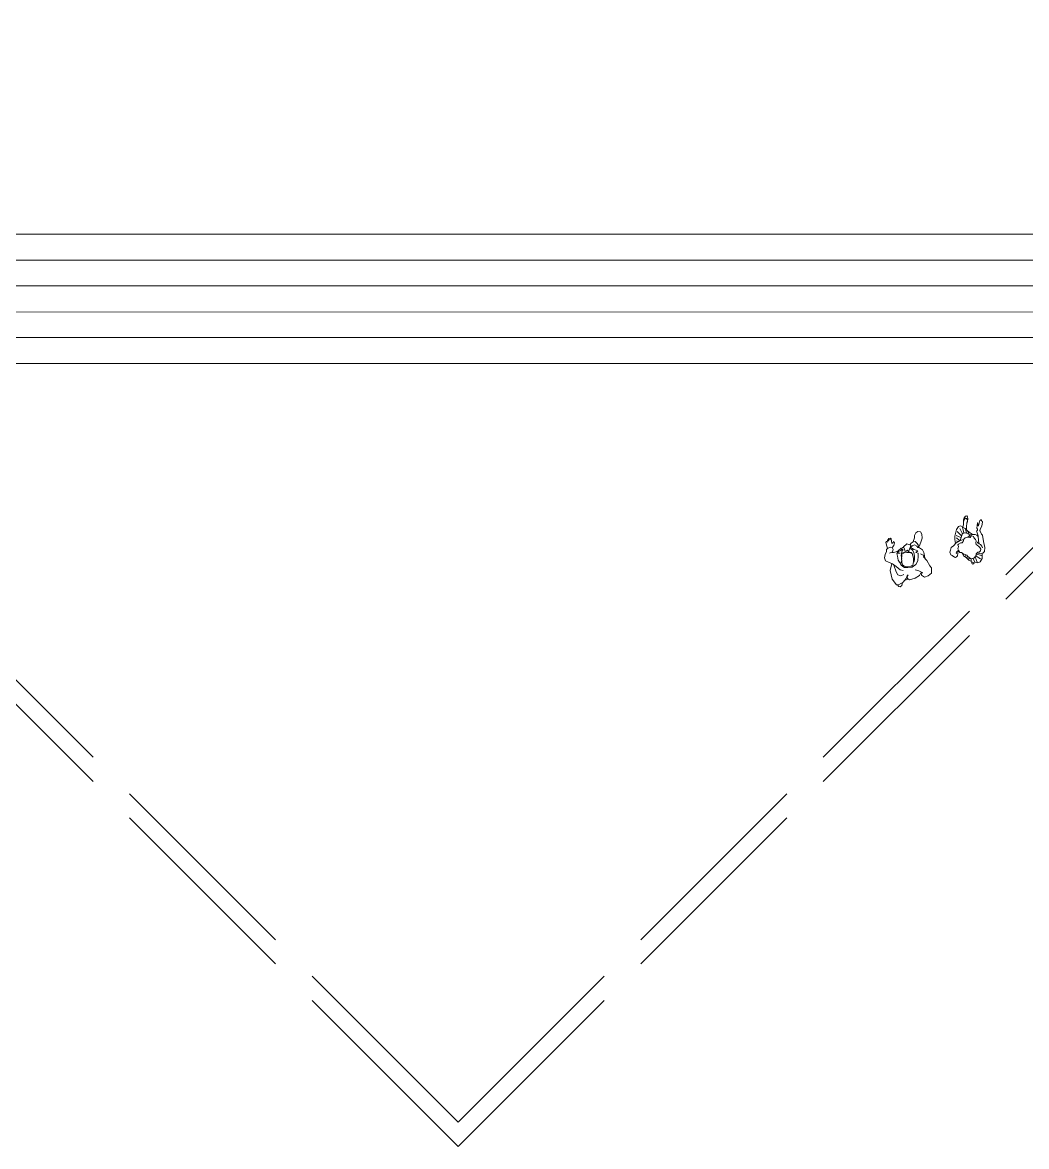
# Model space of a CAD drawing. Header units: millimetres. Extents: x 383 to 523, y 252 to 344.
# Drawn here: x 423.32 to 434.99, y 251.63 to 264.7 of the extents above; entities that cross this region are included whole.
import ezdxf

# ---------------------------------------------------------------- set-up
doc = ezdxf.new("R2010")
doc.units = ezdxf.units.MM
doc.header["$MEASUREMENT"] = 0
doc.linetypes.add('ACAD_ISO02W100', pattern=[15, 12, -3])
doc.layers.add('cubierta', color=1, linetype='ACAD_ISO02W100', lineweight=15)
doc.layers.add('muros', color=5, linetype='Continuous', lineweight=30)
doc.layers.add('muebles', color=193, linetype='Continuous')

# ---------------------------------------------------------------- blocks, each defined once
blk = doc.blocks.new('h2')
at = {"layer": 'muebles', "lineweight": 0}
for p, q in [((-0.239, 0.126), (-0.14, 0.141)), ((-0.14, 0.141), (-0.06, 0.118)), ((-0.063, 0.111), (-0.04, 0.154)), ((-0.04, 0.154), (-0.022, 0.187)), ((-0.022, 0.187), (0.014, 0.198)), ((0.014, 0.198), (0.051, 0.187)), ((0.051, 0.187), (0.084, 0.17)), ((0.072, 0.108), (0.064, 0.137)), ((0.084, 0.17), (0.107, 0.17)), ((0.107, 0.17), (0.121, 0.152)), ((0.158, 0.165), (0.121, 0.156)), ((0.121, 0.152), (0.13, 0.118)), ((0.194, 0.17), (0.158, 0.165)), ((0.187, 0.156), (0.199, 0.16)), ((0.215, 0.151), (0.187, 0.156)), ((0.2, 0.167), (0.194, 0.17)), ((0.199, 0.16), (0.2, 0.167)), ((0.205, 0.141), (0.217, 0.142)), ((0.23, 0.137), (0.205, 0.141)), ((0.218, 0.149), (0.215, 0.151)), ((0.217, 0.142), (0.218, 0.149)), ((0.228, 0.126), (0.233, 0.134)), ((0.233, 0.134), (0.23, 0.137)), ((-0.334, 0.036), (-0.331, 0.054)), ((-0.321, 0.016), (-0.334, 0.036)), ((-0.331, 0.054), (-0.311, 0.067)), ((-0.288, 0.008), (-0.321, 0.016)), ((-0.311, 0.08), (-0.239, 0.126)), ((-0.31, 0.055), (-0.311, 0.08)), ((-0.283, -0.002), (-0.31, 0.055)), ((-0.209, 0.022), (-0.194, 0.054)), ((-0.196, -0.015), (-0.209, 0.022)), ((-0.194, 0.054), (-0.157, 0.073)), ((-0.157, 0.073), (-0.078, 0.095)), ((-0.147, -0.01), (-0.139, 0.024)), ((-0.139, 0.024), (-0.096, 0.07)), ((-0.083, 0.008), (-0.102, -0.01)), ((-0.096, 0.07), (-0.063, 0.111)), ((-0.05, 0.027), (-0.083, 0.008)), ((-0.079, -0.004), (-0.044, 0)), ((-0.059, 0.005), (-0.056, 0.01)), ((-0.055, -0.002), (-0.059, 0.005)), ((-0.056, 0.01), (-0.025, 0)), ((-0.023, 0.039), (-0.05, 0.027)), ((-0.044, 0), (-0.009, 0.002)), ((0.021, 0.045), (-0.023, 0.039)), ((-0.014, -0.002), (0.026, 0.004)), ((-0.009, 0.002), (0.019, -0.004)), ((0.052, 0.05), (0.021, 0.045)), ((0.026, 0.004), (0.07, -0.009)), ((0.056, 0.014), (0.052, 0.05)), ((0.065, 0.045), (0.056, 0.014)), ((0.077, 0.029), (0.065, 0.045)), ((0.069, 0.106), (0.069, 0.09)), ((0.069, 0.09), (0.075, 0.059)), ((0.077, 0.1), (0.072, 0.108)), ((0.075, 0.059), (0.084, 0.036)), ((0.102, 0.091), (0.077, 0.1)), ((0.087, 0.003), (0.077, 0.029)), ((0.084, 0.036), (0.111, -0.001)), ((0.1, -0.015), (0.087, 0.003)), ((0.126, 0.101), (0.102, 0.091)), ((0.13, 0.118), (0.126, 0.101)), ((0.131, 0.098), (0.149, 0.082)), ((0.149, 0.082), (0.181, 0.072)), ((0.172, 0.101), (0.228, 0.106)), ((0.181, 0.091), (0.172, 0.101)), ((0.197, 0.08), (0.181, 0.091)), ((0.181, 0.072), (0.197, 0.08)), ((0.215, 0.123), (0.228, 0.126)), ((0.227, 0.121), (0.215, 0.123)), ((0.235, 0.113), (0.227, 0.121)), ((0.228, 0.106), (0.235, 0.113)), ((-0.241, -0.038), (-0.283, -0.002)), ((-0.25, -0.058), (-0.265, -0.019)), ((-0.259, -0.075), (-0.242, -0.056)), ((-0.244, -0.142), (-0.259, -0.075)), ((-0.242, -0.056), (-0.219, -0.053)), ((-0.211, -0.053), (-0.241, -0.038)), ((-0.219, -0.053), (-0.203, -0.065)), ((-0.203, -0.065), (-0.211, -0.053)), ((-0.102, -0.01), (-0.116, -0.029)), ((-0.116, -0.029), (-0.116, -0.066)), ((-0.116, -0.066), (-0.114, -0.116)), ((-0.114, -0.116), (-0.088, -0.16)), ((-0.109, -0.079), (-0.108, -0.048)), ((-0.105, -0.107), (-0.109, -0.079)), ((-0.108, -0.048), (-0.099, -0.026)), ((-0.092, -0.124), (-0.105, -0.107)), ((-0.099, -0.026), (-0.079, -0.004)), ((-0.078, -0.132), (-0.092, -0.124)), ((0.042, -0.127), (0.015, -0.133)), ((0.019, -0.004), (0.042, -0.007)), ((0.042, -0.007), (0.053, -0.012)), ((0.055, -0.115), (0.042, -0.127)), ((0.057, -0.032), (0.048, -0.017)), ((0.048, -0.115), (0.057, -0.1)), ((0.053, -0.012), (0.058, -0.021)), ((0.062, -0.1), (0.055, -0.115)), ((0.062, -0.051), (0.057, -0.032)), ((0.057, -0.1), (0.059, -0.086)), ((0.058, -0.021), (0.063, -0.037)), ((0.058, -0.065), (0.062, -0.051)), ((0.058, -0.076), (0.058, -0.065)), ((0.059, -0.086), (0.058, -0.076)), ((0.064, -0.09), (0.062, -0.1)), ((0.063, -0.037), (0.064, -0.053)), ((0.064, -0.053), (0.073, -0.059)), ((0.072, -0.081), (0.064, -0.085)), ((0.064, -0.085), (0.064, -0.09)), ((0.07, -0.009), (0.088, -0.017)), ((0.081, -0.075), (0.072, -0.081)), ((0.073, -0.059), (0.082, -0.064)), ((0.074, -0.048), (0.098, -0.042)), ((0.075, -0.091), (0.074, -0.091)), ((0.097, -0.099), (0.075, -0.091)), ((0.084, -0.069), (0.081, -0.075)), ((0.082, -0.064), (0.084, -0.069)), ((0.103, -0.109), (0.082, -0.132)), ((0.088, -0.017), (0.09, -0.024)), ((0.09, -0.024), (0.1, -0.015)), ((0.111, -0.001), (0.095, -0.006)), ((0.113, -0.109), (0.097, -0.099)), ((0.098, -0.042), (0.125, -0.032)), ((0.1, -0.132), (0.108, -0.114)), ((0.108, -0.114), (0.131, -0.132)), ((0.111, -0.009), (0.118, -0.024)), ((0.139, -0.117), (0.113, -0.109)), ((0.118, -0.024), (0.12, -0.029)), ((0.125, -0.032), (0.159, -0.071)), ((0.159, -0.071), (0.139, -0.117)), ((0.164, -0.122), (0.149, -0.109)), ((0.179, -0.147), (0.164, -0.122)), ((-0.216, -0.195), (-0.244, -0.142)), ((-0.239, -0.252), (-0.216, -0.219)), ((-0.227, -0.296), (-0.239, -0.252)), ((-0.186, -0.213), (-0.216, -0.195)), ((-0.216, -0.219), (-0.188, -0.218)), ((-0.191, -0.236), (-0.162, -0.191)), ((-0.188, -0.218), (-0.191, -0.236)), ((-0.162, -0.191), (-0.15, -0.15)), ((-0.088, -0.16), (-0.045, -0.186)), ((-0.055, -0.136), (-0.078, -0.132)), ((-0.055, -0.133), (-0.059, -0.137)), ((-0.059, -0.137), (-0.056, -0.141)), ((-0.056, -0.141), (-0.032, -0.138)), ((-0.031, -0.138), (-0.055, -0.136)), ((-0.03, -0.15), (-0.051, -0.142)), ((-0.004, -0.255), (-0.05, -0.293)), ((-0.045, -0.186), (0.006, -0.193)), ((-0.012, -0.138), (-0.031, -0.138)), ((0.011, -0.15), (-0.03, -0.15)), ((0.015, -0.133), (-0.012, -0.138)), ((0.013, -0.259), (-0.004, -0.255)), ((0.006, -0.193), (0.041, -0.198)), ((0.052, -0.145), (0.011, -0.15)), ((0.034, -0.224), (0.013, -0.259)), ((0.041, -0.198), (0.051, -0.168)), ((0.079, -0.249), (0.046, -0.264)), ((0.051, -0.168), (0.069, -0.195)), ((0.082, -0.132), (0.052, -0.145)), ((0.069, -0.195), (0.08, -0.176)), ((0.103, -0.214), (0.079, -0.249)), ((0.08, -0.176), (0.09, -0.149)), ((0.09, -0.149), (0.1, -0.132)), ((0.107, -0.195), (0.103, -0.214)), ((0.105, -0.208), (0.139, -0.204)), ((0.125, -0.185), (0.107, -0.195)), ((0.12, -0.211), (0.167, -0.236)), ((0.141, -0.16), (0.125, -0.185)), ((0.131, -0.132), (0.141, -0.16)), ((0.139, -0.204), (0.161, -0.188)), ((0.161, -0.188), (0.181, -0.168)), ((0.167, -0.236), (0.215, -0.254)), ((0.181, -0.168), (0.179, -0.147)), ((0.223, -0.163), (0.182, -0.147)), ((0.215, -0.254), (0.259, -0.252)), ((0.251, -0.167), (0.223, -0.163)), ((0.279, -0.183), (0.251, -0.167)), ((0.259, -0.252), (0.287, -0.239)), ((0.294, -0.209), (0.279, -0.183)), ((0.287, -0.239), (0.294, -0.209)), ((-0.198, -0.336), (-0.227, -0.296)), ((-0.139, -0.342), (-0.198, -0.336)), ((-0.112, -0.324), (-0.139, -0.342)), ((-0.05, -0.293), (-0.112, -0.324)), ((0.005, -0.268), (-0.02, -0.268)), ((0.046, -0.264), (0.005, -0.268))]:
    blk.add_line(p, q, dxfattribs=at)
blk = doc.blocks.new('m1')
at = {"lineweight": 0}
for p, q in [((-0.209, 0.131), (-0.216, 0.113)), ((-0.181, 0.146), (-0.209, 0.131)), ((-0.158, 0.143), (-0.181, 0.146)), ((-0.124, 0.14), (-0.158, 0.143)), ((-0.1, 0.116), (-0.124, 0.14)), ((-0.229, 0.084), (-0.232, 0.072)), ((-0.232, 0.072), (-0.223, 0.06)), ((-0.216, 0.113), (-0.229, 0.084)), ((-0.223, 0.06), (-0.208, 0.051)), ((-0.208, 0.051), (-0.179, 0.052)), ((-0.165, 0.008), (-0.199, -0.017)), ((-0.183, 0.071), (-0.189, 0.066)), ((-0.162, 0.065), (-0.183, 0.071)), ((-0.179, 0.052), (-0.153, 0.051)), ((-0.166, 0.011), (-0.173, -0.006)), ((-0.151, 0.046), (-0.166, 0.03)), ((-0.166, 0.03), (-0.166, 0.011)), ((-0.15, 0.057), (-0.162, 0.065)), ((-0.153, 0.051), (-0.15, 0.057)), ((-0.127, 0.06), (-0.151, 0.046)), ((-0.115, 0.057), (-0.127, 0.06)), ((-0.1, 0.057), (-0.115, 0.057)), ((-0.062, 0.088), (-0.1, 0.116)), ((-0.082, 0.066), (-0.1, 0.057)), ((-0.074, 0.061), (-0.082, 0.066)), ((-0.054, 0.036), (-0.074, 0.061)), ((-0.07, 0.096), (-0.025, 0.11)), ((-0.028, 0.045), (-0.062, 0.088)), ((-0.051, 0.019), (-0.054, 0.036)), ((-0.035, 0.011), (-0.051, 0.019)), ((-0.043, 0.069), (-0.037, 0.088)), ((-0.008, 0.007), (-0.035, 0.011)), ((-0.03, 0.053), (-0.006, 0.094)), ((0.019, 0.036), (-0.03, 0.047)), ((-0.01, 0.007), (-0.028, 0.045)), ((-0.025, 0.11), (0.013, 0.116)), ((0.008, -0.007), (-0.008, 0.007)), ((0.008, 0.043), (0.021, 0.1)), ((0.013, 0.116), (0.092, 0.108)), ((0.045, 0.035), (0.019, 0.036)), ((0.027, 0.04), (0.071, 0.094)), ((0.062, 0.025), (0.045, 0.035)), ((0.057, 0.035), (0.11, 0.069)), ((0.069, -0.002), (0.062, 0.025)), ((0.068, 0.018), (0.123, 0.042)), ((0.071, -0.014), (0.109, 0.002)), ((0.092, 0.108), (0.128, 0.089)), ((0.119, 0.007), (0.099, -0.016)), ((0.13, 0.039), (0.119, 0.007)), ((0.128, 0.089), (0.14, 0.065)), ((0.14, 0.065), (0.13, 0.039)), ((0.134, 0.037), (0.158, 0.035)), ((0.158, 0.035), (0.187, 0.039)), ((0.187, 0.039), (0.214, 0.041)), ((0.2, 0.037), (0.221, 0.033)), ((0.214, 0.041), (0.239, 0.037)), ((0.221, 0.033), (0.236, 0.02)), ((0.235, 0.01), (0.226, -0.001)), ((0.236, 0.02), (0.235, 0.01)), ((0.239, 0.037), (0.258, 0.024)), ((0.264, 0.01), (0.256, 0)), ((0.258, 0.024), (0.264, 0.01)), ((-0.279, -0.13), (-0.282, -0.139)), ((-0.257, -0.118), (-0.279, -0.13)), ((-0.241, -0.087), (-0.262, -0.139)), ((-0.224, -0.11), (-0.245, -0.112)), ((-0.216, -0.051), (-0.241, -0.087)), ((-0.217, -0.09), (-0.229, -0.082)), ((-0.215, -0.09), (-0.221, -0.112)), ((-0.221, -0.112), (-0.208, -0.141)), ((-0.198, -0.063), (-0.217, -0.06)), ((-0.199, -0.017), (-0.216, -0.051)), ((-0.198, -0.065), (-0.215, -0.09)), ((-0.185, -0.041), (-0.2, -0.036)), ((-0.186, -0.053), (-0.198, -0.065)), ((-0.186, -0.016), (-0.188, -0.013)), ((-0.18, -0.034), (-0.186, -0.053)), ((-0.173, -0.006), (-0.182, -0.017)), ((-0.182, -0.017), (-0.18, -0.034)), ((-0.006, -0.137), (0.007, -0.129)), ((0.007, -0.129), (0.019, -0.117)), ((0.017, -0.016), (0.008, -0.007)), ((0.023, -0.031), (0.017, -0.016)), ((0.019, -0.117), (0.027, -0.105)), ((0.021, -0.061), (0.024, -0.046)), ((0.023, -0.069), (0.021, -0.061)), ((0.024, -0.046), (0.023, -0.031)), ((0.039, -0.072), (0.023, -0.069)), ((0.024, -0.037), (0.028, -0.044)), ((0.027, -0.105), (0.037, -0.1)), ((0.028, -0.044), (0.043, -0.053)), ((0.03, -0.062), (0.028, -0.068)), ((0.043, -0.056), (0.03, -0.062)), ((0.037, -0.1), (0.045, -0.082)), ((0.042, -0.072), (0.039, -0.072)), ((0.045, -0.069), (0.042, -0.072)), ((0.043, -0.053), (0.043, -0.056)), ((0.045, -0.082), (0.045, -0.069)), ((0.053, -0.057), (0.063, -0.023)), ((0.062, -0.087), (0.053, -0.057)), ((0.109, -0.127), (0.054, -0.152)), ((0.059, -0.136), (0.063, -0.116)), ((0.062, -0.043), (0.086, -0.029)), ((0.063, -0.116), (0.062, -0.087)), ((0.063, -0.023), (0.069, -0.002)), ((0.082, -0.042), (0.064, -0.083)), ((0.099, -0.016), (0.082, -0.042)), ((0.146, -0.005), (0.105, -0.01)), ((0.115, -0.135), (0.109, -0.127)), ((0.139, -0.124), (0.129, -0.135)), ((0.173, -0.123), (0.139, -0.124)), ((0.177, -0.004), (0.146, -0.005)), ((0.201, -0.123), (0.173, -0.123)), ((0.2, -0.006), (0.177, -0.004)), ((0.209, -0.004), (0.185, -0.002)), ((0.189, -0.131), (0.205, -0.129)), ((0.233, -0.008), (0.2, -0.006)), ((0.205, -0.129), (0.201, -0.123)), ((0.226, -0.001), (0.209, -0.004)), ((0.256, 0), (0.233, -0.008)), ((-0.282, -0.139), (-0.277, -0.145)), ((-0.277, -0.145), (-0.263, -0.151)), ((-0.262, -0.139), (-0.258, -0.193)), ((-0.258, -0.193), (-0.241, -0.217)), ((-0.217, -0.133), (-0.25, -0.157)), ((-0.194, -0.153), (-0.249, -0.184)), ((-0.241, -0.217), (-0.199, -0.236)), ((-0.208, -0.141), (-0.177, -0.162)), ((-0.182, -0.163), (-0.208, -0.219)), ((-0.199, -0.236), (-0.152, -0.23)), ((-0.177, -0.162), (-0.156, -0.16)), ((-0.159, -0.164), (-0.166, -0.223)), ((-0.156, -0.16), (-0.136, -0.176)), ((-0.152, -0.23), (-0.142, -0.223)), ((-0.144, -0.177), (-0.148, -0.196)), ((-0.148, -0.196), (-0.147, -0.215)), ((-0.147, -0.215), (-0.139, -0.234)), ((-0.139, -0.234), (-0.117, -0.253)), ((-0.136, -0.176), (-0.132, -0.192)), ((-0.132, -0.192), (-0.116, -0.206)), ((-0.117, -0.253), (-0.07, -0.248)), ((-0.116, -0.206), (-0.094, -0.204)), ((-0.094, -0.204), (-0.078, -0.192)), ((-0.078, -0.192), (-0.066, -0.178)), ((-0.06, -0.212), (-0.075, -0.223)), ((-0.07, -0.248), (-0.002, -0.225)), ((-0.066, -0.178), (-0.054, -0.158)), ((-0.043, -0.193), (-0.06, -0.212)), ((-0.054, -0.158), (-0.048, -0.145)), ((-0.048, -0.145), (-0.029, -0.139)), ((-0.035, -0.177), (-0.043, -0.193)), ((-0.035, -0.176), (-0.031, -0.165)), ((-0.004, -0.165), (-0.035, -0.177)), ((-0.031, -0.165), (-0.022, -0.156)), ((-0.029, -0.139), (-0.006, -0.137)), ((-0.022, -0.156), (-0.017, -0.152)), ((0.054, -0.152), (-0.004, -0.165)), ((-0.002, -0.225), (0.068, -0.203)), ((0.048, -0.149), (0.059, -0.136)), ((0.068, -0.203), (0.078, -0.189)), ((0.078, -0.189), (0.111, -0.17)), ((0.111, -0.17), (0.113, -0.164)), ((0.113, -0.164), (0.133, -0.166)), ((0.129, -0.135), (0.115, -0.135)), ((0.133, -0.166), (0.171, -0.178)), ((0.169, -0.141), (0.171, -0.136)), ((0.235, -0.146), (0.169, -0.141)), ((0.171, -0.136), (0.189, -0.131)), ((0.171, -0.178), (0.223, -0.181)), ((0.223, -0.181), (0.227, -0.174)), ((0.227, -0.174), (0.235, -0.172)), ((0.235, -0.172), (0.234, -0.165)), ((0.234, -0.165), (0.243, -0.165)), ((0.238, -0.154), (0.235, -0.146)), ((0.244, -0.157), (0.238, -0.154)), ((0.243, -0.165), (0.244, -0.157))]:
    blk.add_line(p, q, dxfattribs=at)

msp = doc.modelspace()

# ---------------------------------------------------------------- linework, layer by layer
at = {"layer": 'cubierta', "linetype": 'ACAD_ISO02W100', "lineweight": 18, "ltscale": 0.2}
for p, q in [((428.382, 251.913), (382.913, 297.386)), ((428.382, 251.913), (473.858, 297.386)), ((428.382, 251.631), (382.772, 297.245)), ((428.382, 251.631), (474, 297.245))]:
    msp.add_line(p, q, dxfattribs=at)
at = {"layer": 'muros', "lineweight": 18, "ltscale": 0.2}
for p, q in [((411.311, 262.234), (445.011, 262.234)), ((411.011, 261.934), (445.311, 261.934)), ((410.711, 261.634), (445.611, 261.634)), ((410.401, 261.324), (445.911, 261.334)), ((410.111, 261.034), (446.211, 261.034)), ((409.811, 260.734), (446.511, 260.734))]:
    msp.add_line(p, q, dxfattribs=at)

# ---------------------------------------------------------------- block references
at = {"layer": 'muebles', "linetype": 'Continuous'}
for name, p, rotation in [('m1', (434.265, 258.697), 81.86416563503616), ('h2', (433.534, 258.473), 93.57633454207179)]:
    msp.add_blockref(name, p, dxfattribs=dict(at, rotation=rotation))

doc.saveas('drawing.dxf')
